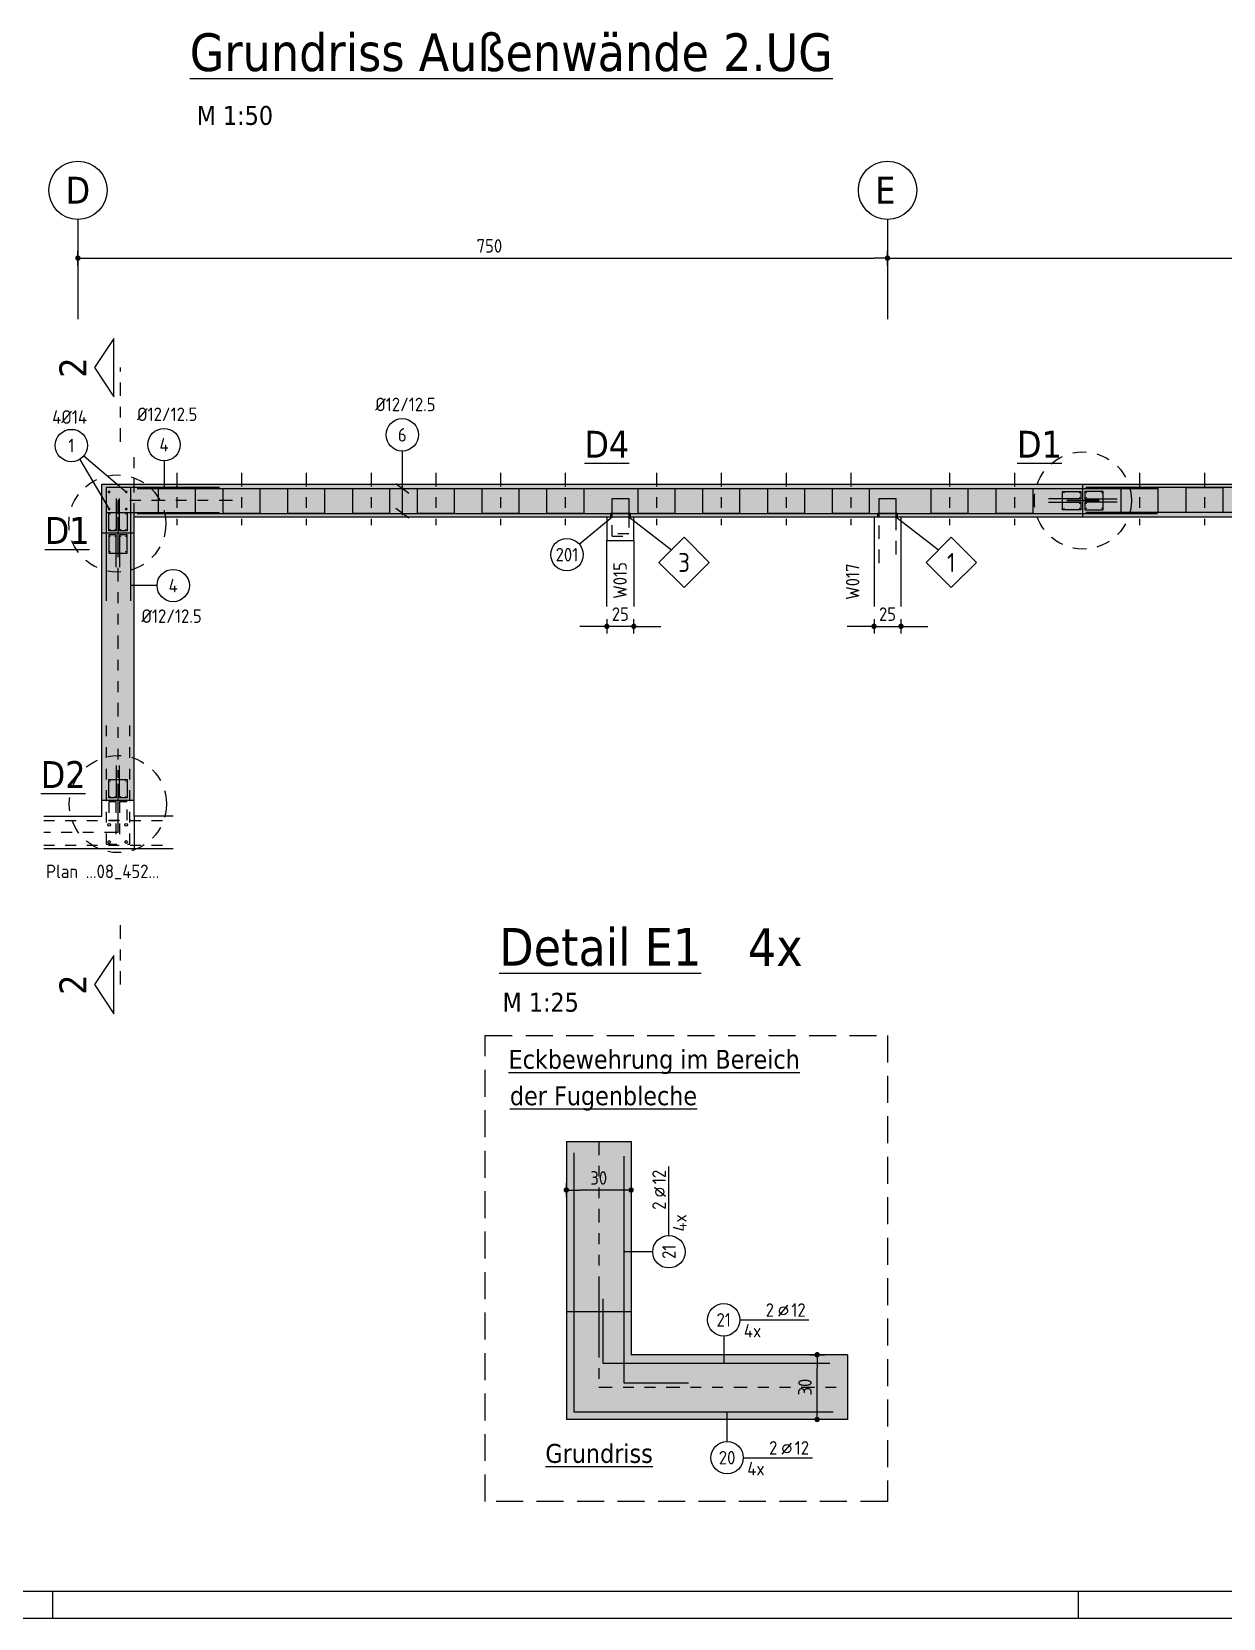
# Model space of a CAD drawing. Extents: x 112 to 428, y 0 to 92.
# Drawn here: x 123.74 to 134.78, y 0 to 14.7 of the extents above; entities that cross this region are included whole.
import ezdxf
from ezdxf.enums import TextEntityAlignment as Align

# ---------------------------------------------------------------- set-up
doc = ezdxf.new("R2010")
doc.units = 0
doc.header["$LTSCALE"] = 0.5
for name, pattern in [('AUSGEZOGEN', [1000.01, 1000, 0.01]), ('DASHDOT2', [0.5, 0.25, -0.125, 0, -0.125]), ('DIVIDE2', [0.625, 0.25, -0.125, 0, -0.125, 0, -0.125]), ('GETRENNT2', [0.625, 0.25, -0.125, 0, -0.125, 0, -0.125]), ('HIDDEN', [0.375, 0.25, -0.125]), ('HIDDEN2', [0.187, 0.125, -0.062]), ('STRICHLINIE', [0.75, 0.5, -0.25]), ('STRICHPUNKT', [1, 0.5, -0.25, 0, -0.25]), ('STRICHPUNKT2', [0.55, 0.25, -0.125, 0.05, -0.125]), ('VERDECKT', [0.375, 0.25, -0.125])]:
    doc.linetypes.add(name, pattern=pattern)
for name, color, linetype in [('ACHSEN', 150, 'Continuous'), ('AFU', 7, 'Continuous'), ('BETON', 7, 'Continuous'), ('DETAIL', 7, 'Continuous'), ('Fugenband', 7, 'Continuous'), ('grau_hell', 7, 'Continuous'), ('grau_mittel', 7, 'Continuous'), ('HBT', 7, 'Continuous'), ('MASSE', 7, 'Continuous'), ('OBJEKT', 7, 'Continuous'), ('RAHMEN', 7, 'Continuous'), ('RND', 7, 'Continuous'), ('SCHNITTE', 6, 'STRICHPUNKT'), ('SFP_Achsen', 7, 'Continuous'), ('TEXT', 7, 'Continuous')]:
    doc.layers.add(name, color=color, linetype=linetype)
doc.layers.add('NOPLOT', color=7, linetype='Continuous', plot=False)
doc.styles.add('helv', font='tahoma.ttf')
doc.styles.add('txt', font='isocp.shx')
doc.linetypes.add('AFU_50K', pattern='A,0.15,["/",Standard,S=0.2,R=0,X=-0.01,Y=-0.1],0.07,["/",Standard,S=0.2,R=0,X=-0.01,Y=-0.1],0.15', length=0.37)
doc.linetypes.add('AFU_50M', pattern='A,0.45,["/",Standard,S=0.2,R=0,X=-0.01,Y=-0.1],0.07,["/",Standard,S=0.2,R=0,X=-0.01,Y=-0.1],0.45', length=0.97)
doc.dimstyles.new('DOT_I', dxfattribs={"dimscale": 0.5, "dimtxt": 0.25, "dimasz": 0.25, "dimexe": 0.1, "dimexo": 0.3, "dimgap": 0.1, "dimtad": 1, "dimdec": 3, "dimzin": 3, "dimtxsty": 'txt', "dimblk": 'DOT', "dimblk1": 'DOT', "dimblk2": 'DOT', "dimsah": 1, "dimcen": 0.1, "dimse1": 1, "dimse2": 1, "dimazin": 0, "dimtfac": 1, "dimtdec": 4, "dimtix": 1, "dimtmove": 2, "dimatfit": 3, "dimfxl": 0, "dimtvp": 1, "dimtolj": 1, "dimtzin": 0, "dimarcsym": 0})

# ---------------------------------------------------------------- blocks, each defined once
blk = doc.blocks.new('DOT')
at = {"layer": 'MASSE', "color": 7, "linetype": 'Continuous'}
for p, q in [((0, 0), (-1, 0)), ((0, 0.54), (0, -0.54))]:
    blk.add_line(p, q, dxfattribs=at)
at = {"layer": 'MASSE', "color": 7, "linetype": 'Continuous', "const_width": 0.2}
blk.add_lwpolyline([(-0.1, 0, 1), (0.1, 0, 1)], format="xyb", close=True, dxfattribs=at)
blk = doc.blocks.new('*D10')
at = {"layer": 'DEFPOINTS', "color": 0, "linetype": 'AUSGEZOGEN', "transparency": 16777216}
for p in [(124.167, 12.603), (131.667, 12.603), (131.667, 12.603)]:
    blk.add_point(p, dxfattribs=at)
at = {"layer": 'MASSE', "color": 0, "linetype": 'AUSGEZOGEN', "lineweight": -2, "transparency": 16777216}
blk.add_line((124.292, 12.603), (131.542, 12.603), dxfattribs=at)
at = {"layer": 'MASSE', "color": 0, "linetype": 'AUSGEZOGEN', "lineweight": -2, "transparency": 16777216, "xscale": 0.125, "yscale": 0.125, "zscale": 0.125, "rotation": 180}
blk.add_blockref('DOT', (124.167, 12.603), dxfattribs=at)
at = {"layer": 'MASSE', "color": 0, "linetype": 'AUSGEZOGEN', "lineweight": -2, "transparency": 16777216, "xscale": 0.125, "yscale": 0.125, "zscale": 0.125}
blk.add_blockref('DOT', (131.667, 12.603), dxfattribs=at)
at = {"layer": 'MASSE', "color": 0, "linetype": 'AUSGEZOGEN', "transparency": 16777216, "insert": (127.979, 12.716), "char_height": 0.125, "attachment_point": 5, "style": 'txt'}
blk.add_mtext('\\A1;750', dxfattribs=at)
blk = doc.blocks.new('*D11')
at = {"layer": 'DEFPOINTS', "color": 0, "linetype": 'AUSGEZOGEN', "transparency": 16777216}
for p in [(131.667, 12.603), (139.167, 12.603), (139.167, 12.603)]:
    blk.add_point(p, dxfattribs=at)
at = {"layer": 'MASSE', "color": 0, "linetype": 'AUSGEZOGEN', "lineweight": -2, "transparency": 16777216}
blk.add_line((131.792, 12.603), (139.042, 12.603), dxfattribs=at)
at = {"layer": 'MASSE', "color": 0, "linetype": 'AUSGEZOGEN', "lineweight": -2, "transparency": 16777216, "xscale": 0.125, "yscale": 0.125, "zscale": 0.125, "rotation": 180}
blk.add_blockref('DOT', (131.667, 12.603), dxfattribs=at)
at = {"layer": 'MASSE', "color": 0, "linetype": 'AUSGEZOGEN', "lineweight": -2, "transparency": 16777216, "xscale": 0.125, "yscale": 0.125, "zscale": 0.125}
blk.add_blockref('DOT', (139.167, 12.603), dxfattribs=at)
at = {"layer": 'MASSE', "color": 0, "linetype": 'AUSGEZOGEN', "transparency": 16777216, "insert": (135.417, 12.716), "char_height": 0.125, "attachment_point": 5, "style": 'txt'}
blk.add_mtext('\\A1;750', dxfattribs=at)
blk = doc.blocks.new('SCHN-1')
at = {"layer": 'SCHNITTE', "color": 5, "linetype": 'Continuous'}
blk.add_lwpolyline([(0.54, 0.125), (0, 0.485), (-0.54, 0.125)], close=True, dxfattribs=at)
at = {"layer": 'SCHNITTE', "color": 6, "linetype": 'Continuous', "style": 'helv'}
blk.add_attdef('SCHN-1', text='', height=0.5, dxfattribs=at).set_placement((0, 0.635), align=Align.CENTER)
blk = doc.blocks.new('RND_HIN')
at = {"layer": 'RND', "color": 7, "linetype": 'Continuous'}
blk.add_circle((0, 0), 0.3, dxfattribs=at)
at = {"layer": 'RND', "color": 7, "linetype": 'Continuous', "style": 'txt'}
blk.add_attdef('POSI', text='', height=0.25, dxfattribs=at).set_placement((0, 0), align=Align.MIDDLE)
blk = doc.blocks.new('*D40')
at = {"layer": 'DEFPOINTS', "color": 0, "linetype": 'AUSGEZOGEN', "transparency": 16777216}
for p in [(129.067, 9.191), (129.067, 9.191), (129.317, 9.191)]:
    blk.add_point(p, dxfattribs=at)
at = {"layer": 'MASSE', "color": 0, "linetype": 'AUSGEZOGEN', "lineweight": -2, "transparency": 16777216}
for p, q in [((128.942, 9.191), (128.817, 9.191)), ((129.317, 9.191), (129.067, 9.191)), ((129.442, 9.191), (129.567, 9.191))]:
    blk.add_line(p, q, dxfattribs=at)
at = {"layer": 'MASSE', "color": 0, "linetype": 'AUSGEZOGEN', "lineweight": -2, "transparency": 16777216, "xscale": 0.125, "yscale": 0.125, "zscale": 0.125}
blk.add_blockref('DOT', (129.067, 9.191), dxfattribs=at)
at = {"layer": 'MASSE', "color": 0, "linetype": 'AUSGEZOGEN', "lineweight": -2, "transparency": 16777216, "xscale": 0.125, "yscale": 0.125, "zscale": 0.125, "rotation": 180}
blk.add_blockref('DOT', (129.317, 9.191), dxfattribs=at)
at = {"layer": 'MASSE', "color": 0, "linetype": 'AUSGEZOGEN', "transparency": 16777216, "insert": (129.192, 9.304), "char_height": 0.125, "attachment_point": 5, "style": 'txt'}
blk.add_mtext('\\A1;25', dxfattribs=at)
blk = doc.blocks.new('*D41')
at = {"layer": 'DEFPOINTS', "color": 0, "linetype": 'AUSGEZOGEN', "transparency": 16777216}
for p in [(131.542, 9.191), (131.792, 9.191), (131.792, 9.191)]:
    blk.add_point(p, dxfattribs=at)
at = {"layer": 'MASSE', "color": 0, "linetype": 'AUSGEZOGEN', "lineweight": -2, "transparency": 16777216}
for p, q in [((131.417, 9.191), (131.292, 9.191)), ((131.542, 9.191), (131.792, 9.191)), ((131.917, 9.191), (132.042, 9.191))]:
    blk.add_line(p, q, dxfattribs=at)
at = {"layer": 'MASSE', "color": 0, "linetype": 'AUSGEZOGEN', "lineweight": -2, "transparency": 16777216, "xscale": 0.125, "yscale": 0.125, "zscale": 0.125}
blk.add_blockref('DOT', (131.542, 9.191), dxfattribs=at)
at = {"layer": 'MASSE', "color": 0, "linetype": 'AUSGEZOGEN', "lineweight": -2, "transparency": 16777216, "xscale": 0.125, "yscale": 0.125, "zscale": 0.125, "rotation": 180}
blk.add_blockref('DOT', (131.792, 9.191), dxfattribs=at)
at = {"layer": 'MASSE', "color": 0, "linetype": 'AUSGEZOGEN', "transparency": 16777216, "insert": (131.667, 9.304), "char_height": 0.125, "attachment_point": 5, "style": 'txt'}
blk.add_mtext('\\A1;25', dxfattribs=at)
blk = doc.blocks.new('lei_gre')
at = {"layer": 'RND', "color": 7, "linetype": 'Continuous'}
for p, q in [((-0.09, -0.12), (0.09, 0.12)), ((0, 0.15), (0, -0.15))]:
    blk.add_line(p, q, dxfattribs=at)
blk = doc.blocks.new('RND_LEI')
at = {"layer": 'RND', "color": 7, "linetype": 'Continuous'}
blk.add_line((1.022, 0.066), (1.19, 0.27), dxfattribs=at)
for centre, radius in [((0, 0), 0.3), ((1.106, 0.168), 0.075)]:
    blk.add_circle(centre, radius, dxfattribs=at)
at = {"layer": 'RND', "color": 7, "linetype": 'Continuous', "style": 'txt'}
blk.add_attdef('ANZ', text='', height=0.25, dxfattribs=at).set_placement((0.931, 0.057), align=Align.RIGHT)
for tag, p in [('DUM', (1.253, 0.057)), ('ABSTD', (1.674, 0.057)), ('POSTXT', (0.374, -0.327))]:
    blk.add_attdef(tag, p, '', height=0.25, dxfattribs=at)
blk.add_attdef('POSL', text='', height=0.25, dxfattribs=at).set_placement((0, 0), align=Align.MIDDLE)
blk = doc.blocks.new('*D62')
at = {"layer": 'DEFPOINTS', "color": 0, "linetype": 'AUSGEZOGEN', "transparency": 16777216}
for p in [(131.015, 2.442), (131.015, 2.442), (131.015, 1.842)]:
    blk.add_point(p, dxfattribs=at)
at = {"layer": 'MASSE', "color": 0, "linetype": 'AUSGEZOGEN', "lineweight": -2, "transparency": 16777216}
blk.add_line((131.015, 1.967), (131.015, 2.317), dxfattribs=at)
at = {"layer": 'MASSE', "color": 0, "linetype": 'AUSGEZOGEN', "lineweight": -2, "transparency": 16777216, "xscale": 0.125, "yscale": 0.125, "zscale": 0.125}
for p, rotation in [((131.015, 2.442), 90), ((131.015, 1.842), 270)]:
    blk.add_blockref('DOT', p, dxfattribs=dict(at, rotation=rotation))
at = {"layer": 'MASSE', "color": 0, "linetype": 'AUSGEZOGEN', "transparency": 16777216, "insert": (130.902, 2.142), "char_height": 0.125, "attachment_point": 5, "rotation": 90, "style": 'txt'}
blk.add_mtext('\\A1;30', dxfattribs=at)
blk = doc.blocks.new('*D63')
at = {"layer": 'DEFPOINTS', "color": 0, "linetype": 'AUSGEZOGEN', "transparency": 16777216}
for p in [(128.692, 3.968), (128.692, 3.968), (129.292, 3.968)]:
    blk.add_point(p, dxfattribs=at)
at = {"layer": 'MASSE', "color": 0, "linetype": 'AUSGEZOGEN', "lineweight": -2, "transparency": 16777216}
blk.add_line((129.167, 3.968), (128.817, 3.968), dxfattribs=at)
at = {"layer": 'MASSE', "color": 0, "linetype": 'AUSGEZOGEN', "lineweight": -2, "transparency": 16777216, "xscale": 0.125, "yscale": 0.125, "zscale": 0.125, "rotation": 180}
blk.add_blockref('DOT', (128.692, 3.968), dxfattribs=at)
at = {"layer": 'MASSE', "color": 0, "linetype": 'AUSGEZOGEN', "lineweight": -2, "transparency": 16777216, "xscale": 0.125, "yscale": 0.125, "zscale": 0.125}
blk.add_blockref('DOT', (129.292, 3.968), dxfattribs=at)
at = {"layer": 'MASSE', "color": 0, "linetype": 'AUSGEZOGEN', "transparency": 16777216, "insert": (128.992, 4.08), "char_height": 0.125, "attachment_point": 5, "style": 'txt'}
blk.add_mtext('\\A1;30', dxfattribs=at)
blk = doc.blocks.new('A1-35-0')
at = {"layer": 'RAHMEN', "color": 5}
blk.add_line((2, 0.5), (118.4, 0.5), dxfattribs=at)
at = {"layer": 'RAHMEN', "color": 7}
for p, q in [((23.9, 0), (23.9, 0.5)), ((42.9, 0), (42.9, 0.5))]:
    blk.add_line(p, q, dxfattribs=at)
at = {"layer": 'RAHMEN'}
blk.add_line((0, 0), (118.9, 0), dxfattribs=at)

msp = doc.modelspace()

# ---------------------------------------------------------------- hatches: boundary and pattern name
at = {"layer": 'grau_hell'}
for points in [[(133.4773, 10.5069), (133.4773, 10.2069), (140.3173, 10.2069), (140.6173, 10.2069), (142.2673, 10.2069), (142.2673, 10.0569), (142.5673, 10.0569), (142.5673, 10.5069)], [(124.6873, 10.0569), (124.3873, 10.0569), (124.3873, 7.5819), (124.6873, 7.5819)]]:
    msp.add_hatch(color=9, dxfattribs=at).paths.add_polyline_path(points)
at = {"layer": 'grau_mittel'}
for points in [[(129.0673, 10.2069), (129.3173, 10.2069), (131.5423, 10.2069), (131.7923, 10.2069), (133.4773, 10.2069), (133.4773, 10.5069), (124.3873, 10.5069), (124.3873, 10.0569), (124.6873, 10.0569), (124.6873, 10.2069)], [(129.292, 2.4417), (129.292, 4.4175), (128.692, 4.4175), (128.692, 1.8417), (131.2955, 1.8417), (131.2955, 2.4417)]]:
    msp.add_hatch(color=61, dxfattribs=at).paths.add_polyline_path(points)

# ---------------------------------------------------------------- linework, layer by layer
at = {"layer": 'ACHSEN', "color": 140, "linetype": 'AUSGEZOGEN'}
for p, q in [((124.1673, 12.9611), (124.1673, 12.0373)), ((131.6673, 12.9611), (131.6673, 12.0373))]:
    msp.add_line(p, q, dxfattribs=at)
at = {"layer": 'AFU', "color": 8, "linetype": 'AFU_50M'}
for p, q in [((133.4773, 10.2069), (133.4773, 10.5069)), ((124.3873, 10.0569), (124.6873, 10.0569)), ((124.3873, 7.5819), (124.6873, 7.5819)), ((128.692, 2.8417), (129.292, 2.8417))]:
    msp.add_line(p, q, dxfattribs=at)
at = {"layer": 'AFU', "color": 1, "linetype": 'AUSGEZOGEN'}
for p, q in [((133.3273, 10.3569), (133.6273, 10.3569)), ((133.6273, 10.3569), (133.3273, 10.3569)), ((124.5373, 10.2069), (124.5373, 9.9069)), ((124.5373, 7.7319), (124.5373, 7.4319))]:
    msp.add_line(p, q, dxfattribs=at)
at = {"layer": 'AFU', "color": 8, "linetype": 'AFU_50K'}
for p, q in [((129.0673, 10.2069), (129.3173, 10.2069)), ((131.5423, 10.2069), (131.7923, 10.2069)), ((124.6873, 7.4319), (124.6873, 7.1319))]:
    msp.add_line(p, q, dxfattribs=at)
at = {"layer": 'AFU', "color": 5, "linetype": 'AUSGEZOGEN'}
msp.add_line((128.992, 3.1417), (128.992, 2.5417), dxfattribs=at)
at = {"layer": 'BETON', "color": 6, "linetype": 'AUSGEZOGEN', "lineweight": -2}
for p, q in [((124.3873, 7.4319), (124.3873, 10.5069)), ((124.3873, 10.5069), (142.5673, 10.5069)), ((124.6873, 7.4319), (124.6873, 10.2069)), ((124.6873, 10.2069), (129.0673, 10.2069)), ((129.0673, 10.2069), (129.0673, 9.9869)), ((129.3173, 9.9869), (129.3173, 10.2069)), ((129.3173, 10.2069), (131.5423, 10.2069)), ((131.5423, 10.2069), (131.5423, 9.3752)), ((131.7923, 9.3752), (131.7923, 10.2069)), ((131.7923, 10.2069), (140.3173, 10.2069)), ((129.0673, 9.9869), (129.3173, 9.9869)), ((123.8498, 7.4319), (124.3873, 7.4319)), ((125.0489, 7.4319), (124.6873, 7.4319)), ((123.8498, 7.1319), (125.0489, 7.1319))]:
    msp.add_line(p, q, dxfattribs=at)
at = {"layer": 'BETON', "color": 6, "linetype": 'AUSGEZOGEN'}
for p, q in [((128.692, 4.4175), (128.692, 1.8417)), ((129.292, 4.4175), (129.292, 2.4417)), ((131.2955, 2.4417), (129.292, 2.4417)), ((131.2955, 1.8417), (128.692, 1.8417))]:
    msp.add_line(p, q, dxfattribs=at)
at = {"layer": 'DETAIL', "color": 102, "linetype": 'STRICHLINIE'}
msp.add_lwpolyline([(127.9405, 1.0823), (127.9405, 5.4011), (131.666, 5.4011), (131.666, 1.0823)], close=True, dxfattribs=at)
at = {"layer": 'DETAIL', "color": 102, "linetype": 'VERDECKT'}
for centre in [(133.4773, 10.3569), (124.5322, 10.1438), (124.5373, 7.5444)]:
    msp.add_circle(centre, 0.45, dxfattribs=at)
at = {"layer": 'Fugenband', "color": 7, "linetype": 'GETRENNT2'}
for p, q in [((128.992, 4.4175), (128.992, 2.1417)), ((128.992, 2.1417), (131.2955, 2.1417))]:
    msp.add_line(p, q, dxfattribs=at)
at = {"layer": 'HBT', "color": 102, "linetype": 'AUSGEZOGEN'}
for p, q in [((129.2693, 10.2069), (129.6656, 9.8997)), ((131.7443, 10.2069), (132.1406, 9.8997))]:
    msp.add_line(p, q, dxfattribs=at)
at = {"layer": 'HBT', "color": 1, "linetype": 'AUSGEZOGEN'}
for points in [[(129.1153, 10.2069), (129.1153, 10.3769), (129.2693, 10.3769), (129.2693, 10.2069)], [(131.5903, 10.2069), (131.5903, 10.3769), (131.7443, 10.3769), (131.7443, 10.2069)]]:
    msp.add_lwpolyline(points, dxfattribs=at)
at = {"layer": 'HBT', "color": 102, "linetype": 'AUSGEZOGEN'}
for points in [[(129.0993, 10.2069), (129.2853, 10.2069), (129.2853, 10.2369), (129.0993, 10.2369)], [(131.5743, 10.2069), (131.7603, 10.2069), (131.7603, 10.2369), (131.5743, 10.2369)]]:
    msp.add_lwpolyline(points, close=True, dxfattribs=at)
at = {"layer": 'HBT', "color": 1, "linetype": 'Continuous'}
for points in [[(129.549, 9.783), (129.7823, 10.0163), (130.0156, 9.783), (129.7823, 9.5497)], [(132.024, 9.783), (132.2573, 10.0163), (132.4906, 9.783), (132.2573, 9.5497)]]:
    msp.add_lwpolyline(points, close=True, dxfattribs=at)
at = {"layer": 'NOPLOT', "color": 191, "linetype": 'DIVIDE2'}
for p, q in [((124.5373, 10.3569), (124.5373, 7.7877)), ((125.5991, 10.3569), (124.5373, 10.3569)), ((124.5373, 7.4322), (124.5373, 7.282)), ((124.5373, 7.3841), (124.5373, 7.2819)), ((124.5373, 7.2819), (123.8498, 7.2819))]:
    msp.add_line(p, q, dxfattribs=at)
at = {"layer": 'NOPLOT', "color": 191, "linetype": 'AUSGEZOGEN'}
for p, q in [((128.692, 4.4175), (129.292, 4.4175)), ((131.2955, 2.4417), (131.2955, 1.8417))]:
    msp.add_line(p, q, dxfattribs=at)
at = {"layer": 'OBJEKT', "color": 7, "linetype": 'AUSGEZOGEN'}
for p, q in [((129.0673, 9.3752), (129.0673, 9.9869)), ((129.3173, 9.9869), (129.3173, 9.3752))]:
    msp.add_line(p, q, dxfattribs=at)
at = {"layer": 'RND', "color": 102, "linetype": 'AUSGEZOGEN'}
for p, q in [((124.1832, 10.7374), (124.4562, 10.2778)), ((124.2211, 10.7695), (124.6145, 10.4365)), ((127.1716, 10.8155), (127.1716, 10.2219)), ((124.9649, 10.7245), (124.9649, 10.4769)), ((128.8119, 9.9519), (129.1153, 10.2069)), ((124.8998, 9.5691), (124.6573, 9.5691)), ((129.4919, 3.3959), (129.2236, 3.3959)), ((130.1495, 2.6151), (130.1495, 2.3613)), ((130.1811, 1.6379), (130.1811, 1.9104))]:
    msp.add_line(p, q, dxfattribs=at)
at = {"layer": 'RND', "color": 102, "linetype": 'VERDECKT'}
msp.add_line((124.6873, 10.2069), (124.6873, 10.758), dxfattribs=at)
at = {"layer": 'RND', "color": 171, "linetype": 'DASHDOT2'}
for p, q in [((125.0823, 10.6131), (125.0823, 10.1291)), ((125.6823, 10.6131), (125.6823, 10.1291)), ((126.2823, 10.6131), (126.2823, 10.1291)), ((126.8823, 10.6131), (126.8823, 10.1291)), ((127.4823, 10.6131), (127.4823, 10.1291)), ((128.0823, 10.6131), (128.0823, 10.1291)), ((128.6823, 10.6131), (128.6823, 10.1291)), ((129.5273, 10.6131), (129.5273, 10.1291)), ((130.1273, 10.6131), (130.1273, 10.1291)), ((130.7273, 10.6131), (130.7273, 10.1291)), ((131.3273, 10.6131), (131.3273, 10.1291)), ((132.2423, 10.6131), (132.2423, 10.1291)), ((132.8423, 10.6131), (132.8423, 10.1291)), ((134.0023, 10.6131), (134.0023, 10.1291)), ((134.6023, 10.6131), (134.6023, 10.1291))]:
    msp.add_line(p, q, dxfattribs=at)
at = {"layer": 'RND', "color": 1, "linetype": 'HIDDEN2'}
for p, q in [((129.1153, 10.0279), (129.2447, 10.0279)), ((129.2693, 10.0486), (129.1289, 10.0486))]:
    msp.add_line(p, q, dxfattribs=at)
at = {"layer": 'RND', "color": 7, "linetype": 'AUSGEZOGEN'}
for p, q in [((129.6419, 3.5459), (129.6419, 4.1859)), ((130.2995, 2.7651), (130.9395, 2.7651)), ((130.3311, 1.4879), (130.9711, 1.4879))]:
    msp.add_line(p, q, dxfattribs=at)
at = {"layer": 'RND', "color": 1, "linetype": 'AUSGEZOGEN'}
for points in [[(125.4773, 10.4769), (124.4273, 10.4769), (124.4273, 10.2469), (125.4773, 10.2469)], [(124.6573, 9.4269), (124.6573, 10.4769), (124.4273, 10.4769), (124.4273, 9.4269)], [(124.7169, 10.4669), (134.1669, 10.4669)], [(142.2539, 10.4769), (133.5039, 10.4769)], [(124.7169, 10.2369), (134.1669, 10.2369)], [(142.2539, 10.2469), (133.5039, 10.2469)], [(128.762, 4.3117), (128.762, 1.9117), (131.162, 1.9117)], [(129.2236, 4.2817), (129.2236, 2.1817), (129.8236, 2.1817)], [(131.132, 2.3613), (129.032, 2.3613), (129.032, 2.9613)]]:
    msp.add_lwpolyline(points, dxfattribs=at)
at = {"layer": 'RND', "color": 7, "linetype": 'AUSGEZOGEN'}
for points, const_width in [([(124.4499, 10.4365, 1), (124.4624, 10.4365, 1)], 0.0125), ([(124.6082, 10.4365, 1), (124.6207, 10.4365, 1)], 0.0125), ([(133.3022, 10.4326, -1), (133.3022, 10.4266, -1)], 0.006), ([(133.4462, 10.4326, -1), (133.4462, 10.4266, -1)], 0.006), ([(133.4462, 10.3858, -1), (133.4462, 10.3798, -1)], 0.006), ([(133.4462, 10.328, 1), (133.4462, 10.334, 1)], 0.006), ([(133.5085, 10.4326, 1), (133.5085, 10.4266, 1)], 0.006), ([(133.5085, 10.3858, 1), (133.5085, 10.3798, 1)], 0.006), ([(133.5085, 10.328, -1), (133.5085, 10.334, -1)], 0.006), ([(133.6525, 10.4326, 1), (133.6525, 10.4266, 1)], 0.006), ([(124.4499, 10.2778, 1), (124.4624, 10.2778, 1)], 0.0125), ([(124.4616, 10.2317, 1), (124.4676, 10.2317, 1)], 0.006), ([(124.6082, 10.2778, 1), (124.6207, 10.2778, 1)], 0.0125), ([(124.613, 10.2317, -1), (124.607, 10.2317, -1)], 0.006), ([(133.3022, 10.2812, 1), (133.3022, 10.2872, 1)], 0.006), ([(133.4462, 10.2812, 1), (133.4462, 10.2872, 1)], 0.006), ([(133.5085, 10.2812, -1), (133.5085, 10.2872, -1)], 0.006), ([(133.6525, 10.2812, -1), (133.6525, 10.2872, -1)], 0.006), ([(124.4616, 10.0877, 1), (124.4676, 10.0877, 1)], 0.006), ([(124.4616, 10.0261, -1), (124.4676, 10.0261, -1)], 0.006), ([(124.5084, 10.0877, 1), (124.5144, 10.0877, 1)], 0.006), ([(124.5084, 10.0261, -1), (124.5144, 10.0261, -1)], 0.006), ([(124.5662, 10.0877, -1), (124.5602, 10.0877, -1)], 0.006), ([(124.5662, 10.0261, 1), (124.5602, 10.0261, 1)], 0.006), ([(124.613, 10.0877, -1), (124.607, 10.0877, -1)], 0.006), ([(124.613, 10.0261, 1), (124.607, 10.0261, 1)], 0.006), ([(124.4616, 9.8821, -1), (124.4676, 9.8821, -1)], 0.006), ([(124.613, 9.8821, 1), (124.607, 9.8821, 1)], 0.006), ([(124.4616, 7.7567, 1), (124.4676, 7.7567, 1)], 0.006), ([(124.613, 7.7567, -1), (124.607, 7.7567, -1)], 0.006), ([(124.4616, 7.6127, 1), (124.4676, 7.6127, 1)], 0.006), ([(124.5084, 7.6127, 1), (124.5144, 7.6127, 1)], 0.006), ([(124.5662, 7.6127, -1), (124.5602, 7.6127, -1)], 0.006), ([(124.613, 7.6127, -1), (124.607, 7.6127, -1)], 0.006)]:
    msp.add_lwpolyline(points, format="xyb", close=True, dxfattribs=dict(at, const_width=const_width))
at = {"layer": 'RND', "color": 102, "linetype": 'AUSGEZOGEN'}
for points in [[(124.9123, 10.4669), (125.2523, 10.4669), (125.2523, 10.2369), (124.9123, 10.2369)], [(125.5123, 10.4669), (125.8523, 10.4669), (125.8523, 10.2369), (125.5123, 10.2369)], [(126.1123, 10.4669), (126.4523, 10.4669), (126.4523, 10.2369), (126.1123, 10.2369)], [(126.7123, 10.4669), (127.0523, 10.4669), (127.0523, 10.2369), (126.7123, 10.2369)], [(127.3123, 10.4669), (127.6523, 10.4669), (127.6523, 10.2369), (127.3123, 10.2369)], [(127.9123, 10.4669), (128.2523, 10.4669), (128.2523, 10.2369), (127.9123, 10.2369)], [(128.5123, 10.4669), (128.8523, 10.4669), (128.8523, 10.2369), (128.5123, 10.2369)], [(129.3573, 10.4669), (129.6973, 10.4669), (129.6973, 10.2369), (129.3573, 10.2369)], [(129.9573, 10.4669), (130.2973, 10.4669), (130.2973, 10.2369), (129.9573, 10.2369)], [(130.5573, 10.4669), (130.8973, 10.4669), (130.8973, 10.2369), (130.5573, 10.2369)], [(131.1573, 10.4669), (131.4973, 10.4669), (131.4973, 10.2369), (131.1573, 10.2369)], [(132.0723, 10.4669), (132.4123, 10.4669), (132.4123, 10.2369), (132.0723, 10.2369)], [(132.6723, 10.4669), (133.0123, 10.4669), (133.0123, 10.2369), (132.6723, 10.2369)], [(133.8323, 10.4769), (134.1723, 10.4769), (134.1723, 10.2469), (133.8323, 10.2469)], [(134.4323, 10.4769), (134.7723, 10.4769), (134.7723, 10.2469), (134.4323, 10.2469)]]:
    msp.add_lwpolyline(points, close=True, dxfattribs=at)
at = {"layer": 'RND', "color": 7, "linetype": 'AUSGEZOGEN'}
for points in [[(133.1589, 10.3419), (133.4589, 10.3419), (133.4589, 10.2719), (133.2889, 10.2719), (133.2889, 10.4419), (133.4589, 10.4419), (133.4589, 10.3719), (133.1589, 10.3719)], [(133.7957, 10.3419), (133.4957, 10.3419), (133.4957, 10.2719), (133.6657, 10.2719), (133.6657, 10.4419), (133.4957, 10.4419), (133.4957, 10.3719), (133.7957, 10.3719)], [(124.5223, 10.3756), (124.5223, 10.0756), (124.4523, 10.0756), (124.4523, 10.2456), (124.6223, 10.2456), (124.6223, 10.0756), (124.5523, 10.0756), (124.5523, 10.3756)], [(124.5223, 9.7388), (124.5223, 10.0388), (124.4523, 10.0388), (124.4523, 9.8688), (124.6223, 9.8688), (124.6223, 10.0388), (124.5523, 10.0388), (124.5523, 9.7388)], [(124.5223, 7.9006), (124.5223, 7.6006), (124.4523, 7.6006), (124.4523, 7.7706), (124.6223, 7.7706), (124.6223, 7.6006), (124.5523, 7.6006), (124.5523, 7.9006)]]:
    msp.add_lwpolyline(points, dxfattribs=at)
at = {"layer": 'RND', "color": 1, "linetype": 'HIDDEN2'}
for points in [[(129.1153, 10.0279), (129.1153, 10.2069)], [(129.2693, 10.2069), (129.2693, 10.0486)]]:
    msp.add_lwpolyline(points, dxfattribs=at)
at = {"layer": 'RND', "color": 1, "linetype": 'HIDDEN'}
for points in [[(131.5903, 9.7769), (131.5903, 10.2069)], [(131.7443, 10.2069), (131.7443, 9.7769)]]:
    msp.add_lwpolyline(points, dxfattribs=at)
at = {"layer": 'RND', "color": 7, "linetype": 'HIDDEN2'}
for points in [[(124.4273, 8.272), (124.4273, 7.172), (124.6473, 7.172), (124.6473, 8.272)], [(124.5223, 7.2638), (124.5223, 7.5638), (124.4523, 7.5638), (124.4523, 7.3938), (124.6223, 7.3938), (124.6223, 7.5638), (124.5523, 7.5638), (124.5523, 7.2638)], [(123.8498, 7.3922), (125.0489, 7.3922)], [(123.8498, 7.1622), (125.0489, 7.1622)]]:
    msp.add_lwpolyline(points, dxfattribs=at)
at = {"layer": 'RND', "color": 7, "linetype": 'AUSGEZOGEN'}
for centre in [(124.4562, 7.3515), (124.6145, 7.3515), (124.4562, 7.1928), (124.6145, 7.1928)]:
    msp.add_circle(centre, 0.0125, dxfattribs=at)
at = {"layer": 'SCHNITTE', "color": 5, "linetype": 'STRICHPUNKT2'}
for p, q in [((124.563, 10.9009), (124.563, 11.589)), ((124.563, 5.8712), (124.563, 6.4475))]:
    msp.add_line(p, q, dxfattribs=at)
at = {"layer": 'SFP_Achsen', "color": 7, "linetype": 'AUSGEZOGEN'}
for centre in [(124.1673, 13.2315), (131.6673, 13.2315)]:
    msp.add_circle(centre, 0.2705, dxfattribs=at)

# ---------------------------------------------------------------- block references
at = {"layer": 'RAHMEN', "color": 5, "linetype": 'AUSGEZOGEN', "xscale": 0.5, "yscale": 0.5, "zscale": 0.5}
msp.add_blockref('A1-35-0', (111.9851, 0), dxfattribs=at)
at = {"layer": 'RND', "color": 7, "linetype": 'AUSGEZOGEN', "xscale": 0.5, "yscale": 0.5, "zscale": 0.5}
for name, p, values in [('RND_HIN', (127.1716, 10.9655), {'POSI': '6'}), ('RND_HIN', (124.1066, 10.8664), {'POSI': '1'}), ('RND_HIN', (124.9649, 10.8745), {'POSI': '4'}), ('RND_HIN', (128.6971, 9.8554), {'POSI': '201'}), ('RND_HIN', (125.0498, 9.5691), {'POSI': '4'}), ('RND_LEI', (130.1495, 2.7651), {'POSL': '21', 'DUM': '12', 'ANZ': '2', 'POSTXT': '4x'}), ('RND_LEI', (130.1811, 1.4879), {'POSL': '20', 'DUM': '12', 'ANZ': '2', 'POSTXT': '4x'})]:
    msp.add_blockref(name, p, dxfattribs=at).add_auto_attribs(values)
at = {"layer": 'RND', "color": 7, "linetype": 'AUSGEZOGEN', "xscale": 0.5, "yscale": 0.5, "zscale": 0.5, "rotation": 90}
for p in [(127.1716, 10.4669), (127.1716, 10.2369)]:
    msp.add_blockref('lei_gre', p, dxfattribs=at)
msp.add_blockref('RND_LEI', (129.6419, 3.3959), dxfattribs=at).add_auto_attribs({'POSL': '21', 'DUM': '12', 'ANZ': '2', 'POSTXT': '4x'})
at = {"layer": 'SCHNITTE', "color": 5, "linetype": 'STRICHPUNKT2', "xscale": 0.5, "yscale": 0.5, "zscale": 0.5, "rotation": 90}
for p in [(124.563, 11.589), (124.563, 5.8712)]:
    msp.add_blockref('SCHN-1', p, dxfattribs=at).add_auto_attribs({'SCHN-1': '2'})

# ---------------------------------------------------------------- texts
at = {"layer": 'HBT', "color": 1, "linetype": 'Continuous', "style": 'txt'}
for tag, p in [('3', (129.7823, 9.695)), ('1', (132.2573, 9.695))]:
    msp.add_attdef(tag, text='?', height=0.175, dxfattribs=at).set_placement(p, align=Align.CENTER)
at = {"layer": 'NOPLOT', "color": 191, "linetype": 'Continuous', "style": 'txt'}
for s, p in [('W015', (129.2517, 9.4465)), ('W017', (131.4061, 9.4368))]:
    msp.add_text(s, height=0.125, rotation=90, dxfattribs=at).set_placement(p)
at = {"layer": 'SFP_Achsen', "color": 6, "linetype": 'AUSGEZOGEN', "style": 'helv'}
for s, p in [('D', (124.0533, 13.1072)), ('E', (131.5533, 13.1072))]:
    msp.add_text(s, height=0.25, dxfattribs=at).set_placement(p)
at = {"layer": 'TEXT', "color": 5, "linetype": 'AUSGEZOGEN', "style": 'helv'}
for s, p in [('%%UGrundriss Außenwände 2.UG', (125.2031, 14.3358)), ('%%UDetail E1%%U ', (128.0707, 6.0462)), ('4x', (130.3734, 6.0441))]:
    msp.add_text(s, height=0.35, dxfattribs=at).set_placement(p)
at = {"layer": 'TEXT', "color": 1, "linetype": 'AUSGEZOGEN'}
for s, height, style, p in [('M 1:50', 0.175, 'helv', (125.2674, 13.8376)), ('Plan ...08_452...', 0.125, 'txt', (123.8723, 6.858)), ('M 1:25', 0.175, 'helv', (128.1005, 5.6205)), ('%%uEckbewehrung im Bereich', 0.175, 'helv', (128.1568, 5.0917)), ('%%Uder Fugenbleche%%U  ', 0.175, 'helv', (128.169, 4.754)), ('%%UGrundriss', 0.175, 'helv', (128.4974, 1.44))]:
    msp.add_text(s, height=height, dxfattribs=dict(at, style=style)).set_placement(p)
at = {"layer": 'TEXT', "color": 7, "linetype": 'AUSGEZOGEN', "style": 'txt'}
for s, p in [('4%%C14', (123.929, 11.0681)), ('%%C12/12.5', (124.7148, 11.0934)), ('%%C12/12.5', (126.9215, 11.1845)), ('%%C12/12.5', (124.7554, 9.2233))]:
    msp.add_text(s, height=0.125, dxfattribs=at).set_placement(p)
at = {"layer": 'TEXT', "color": 6, "linetype": 'AUSGEZOGEN', "style": 'helv'}
for s, p in [('%%UD4', (128.8591, 10.7532)), ('%%UD1', (132.8669, 10.7532)), ('%%UD1', (123.8603, 9.9543)), ('%%UD2', (123.8229, 7.6923))]:
    msp.add_text(s, height=0.25, dxfattribs=at).set_placement(p)

# ---------------------------------------------------------------- dimensions: what is measured, and where the dimension line sits
at = {"layer": 'MASSE', "color": 7, "linetype": 'AUSGEZOGEN'}
dim = msp.add_linear_dim(base=(131.6673, 12.6034), p1=(124.1673, 12.6034), p2=(131.6673, 12.6034), dimstyle='DOT_I', override={"dimdec": 0, "dimlfac": 100}, dxfattribs=at)
dim.commit()
dim.dimension.update_dxf_attribs({"geometry": '*D10', "text_midpoint": (127.9785, 12.7159), "dimtype": 160})
for base, p1, p2, override, picture, middle in [((139.1673, 12.6034), (131.6673, 12.6034), (139.1673, 12.6034), {"dimdec": 0, "dimlfac": 100}, '*D11', (135.4173, 12.7159)), ((129.0673, 9.1912), (129.3173, 9.1912), (129.0673, 9.1912), {"dimdec": 0, "dimlfac": 100}, '*D40', (129.1923, 9.3037)), ((131.7923, 9.1912), (131.5423, 9.1912), (131.7923, 9.1912), {"dimdec": 0, "dimlfac": 100}, '*D41', (131.6673, 9.3037)), ((128.692, 3.9679), (129.292, 3.9679), (128.692, 3.9679), {"dimdec": 0, "dimlfac": 50}, '*D63', (128.992, 4.0804))]:
    dim = msp.add_linear_dim(base=base, p1=p1, p2=p2, dimstyle='DOT_I', override=override, dxfattribs=at)
    dim.commit()
    dim.dimension.update_dxf_attribs({"geometry": picture, "text_midpoint": middle})
dim = msp.add_linear_dim(base=(131.0147, 2.4417), p1=(131.0147, 1.8417), p2=(131.0147, 2.4417), angle=90, dimstyle='DOT_I', override={"dimdec": 0, "dimlfac": 50}, dxfattribs=at)
dim.commit()
dim.dimension.update_dxf_attribs({"geometry": '*D62', "text_midpoint": (130.9022, 2.1417)})

doc.saveas('drawing.dxf')
